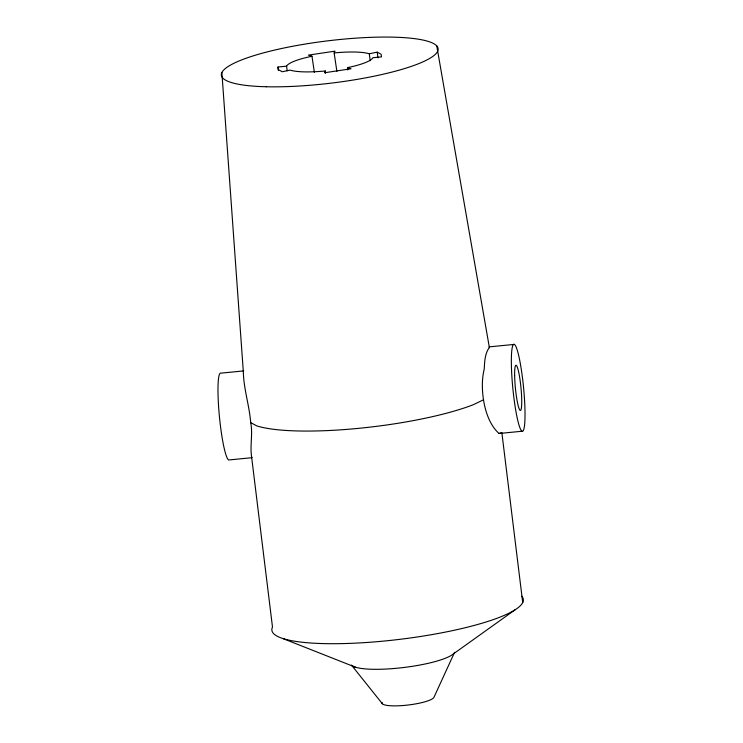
<?xml version="1.0" encoding="UTF-8"?>
<svg xmlns="http://www.w3.org/2000/svg" width="743" height="743" viewBox="0 0 743 743"><rect width="100%" height="100%" fill="white"/><g stroke="black" fill="none" stroke-linecap="round" stroke-linejoin="round"><path stroke-width="1.11" d="M454.595 652.298L433.931 697.361A26.209 5.09 -7 0 1 405.399 705.311A26.209 5.09 -7 0 1 382.162 702.432M314.373 72.322L311.976 56.254A43.679 8.479 -7 0 0 286.584 66.173L277.956 67.019L278.356 69.647L282.247 71.755L290.16 70.121A43.679 8.479 -7 0 0 325.323 70.966L324.44 72.768L351.03 68.783L347.483 67.641L347.705 69.953M336.876 71.291L334.136 52.939L335.019 51.137L308.429 55.121L311.976 56.254M515.14 609.771L451.465 655.27A52.419 10.17 -7 0 1 399.223 668.013A52.419 10.17 -7 0 1 352.098 665.644M514.277 344.408L489.154 346.87L489.238 347.613C484.817 353.77 484.631 361.748 484.241 369.039C481.743 379.106 481.984 389.601 483.479 399.799L473.458 404.647A126.672 24.584 -7 0 1 256.762 425.878L250.697 422.609C249.36 405.409 243.676 389.035 243.323 371.704L221.878 72.517M483.479 399.799C485.411 411.826 489.869 425.349 499.045 433.494L500.903 432.807M334.136 52.939A43.679 8.479 -7 0 1 369.299 53.784L377.212 52.149L381.103 54.248L381.503 56.877L372.875 57.722A43.679 8.479 -7 0 1 347.483 67.641M243.76 370.906L220.912 373.144A43.679 5.368 84.4 0 0 219.204 414.26A43.679 5.368 84.4 0 0 228.723 459.973L251.756 457.716C249.629 446.051 253.094 434.33 250.697 422.609M499.045 433.494L522.088 431.237A43.679 5.368 84.4 0 0 521.094 368.11A43.679 5.368 84.4 0 0 511.37 364.126A43.679 5.368 84.4 0 0 522.088 431.237M282.86 638.525L355.349 667.168M351.448 665.069L382.357 703.751M251.756 457.716L251.608 456.973L272.495 627.092A126.672 24.584 -7 0 0 401.257 639.156A126.672 24.584 -7 0 0 521.762 596.239M436.763 45.917L489.396 347.659M377.212 52.149L377.964 57.898M277.956 67.019L278.411 70.474M369.299 53.784L370.19 60.694M286.584 66.173L287.188 70.771M501.831 432.463L522.719 602.582M325.323 70.966L325.545 73.278M266.254 86.755A109.202 21.194 -7 0 0 437.59 51.388A109.202 21.194 -7 0 0 285.349 47.719A109.202 21.194 -7 0 0 266.254 86.755M514.639 375.494A22.717 2.796 84.4 0 0 520.211 410.396A22.717 2.796 84.4 0 0 519.691 377.565A22.717 2.796 84.4 0 0 514.639 375.494"/></g></svg>
